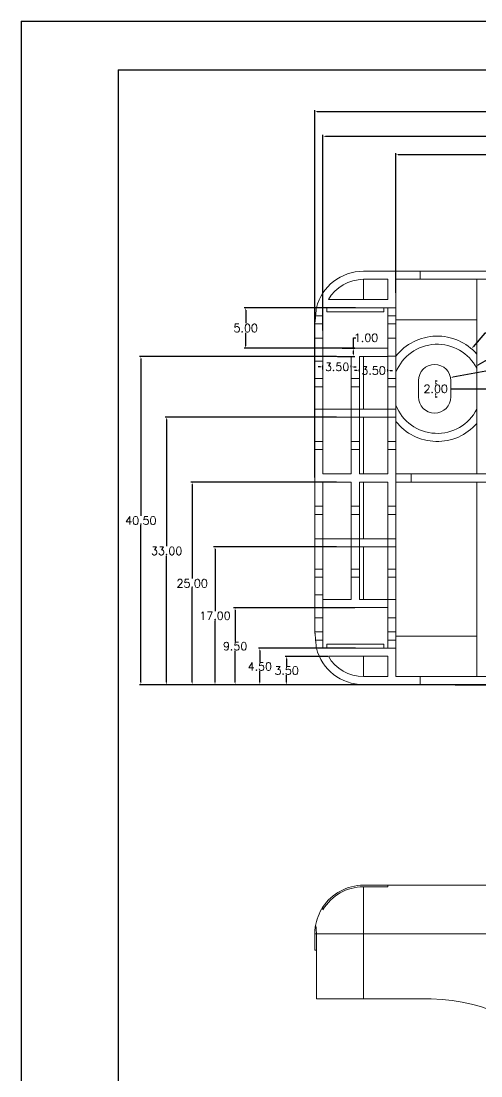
# Model space of a CAD drawing. Header units: inches. Extents: x 1531 to 2581, y 452 to 704.
# Drawn here: x 2224.9 to 2281.6, y 574.2 to 704.3 of the extents above; entities that cross this region are included whole.
import ezdxf

# ---------------------------------------------------------------- set-up
doc = ezdxf.new("R2010")
doc.units = ezdxf.units.IN
doc.header["$LTSCALE"] = 15
doc.styles.get("Standard").update_dxf_attribs({"font": 'txt', "bigfont": 'gbcbig.shx'})
doc.dimstyles.new('1.5', dxfattribs={"dimtxt": 1, "dimasz": 0.3, "dimexe": 0.18, "dimexo": 0.0625, "dimgap": 0.09, "dimtad": 0, "dimtih": 1, "dimtoh": 1, "dimzin": 0, "dimdsep": 46, "dimtxsty": 'Standard', "dimcen": 0, "dimadec": 0, "dimazin": 2, "dimtfac": 1, "dimtofl": 0, "dimtmove": 0, "dimatfit": 3, "dimfxl": 1, "dimtolj": 1, "dimtzin": 0, "dimarcsym": 0})

# ---------------------------------------------------------------- blocks, each defined once
blk = doc.blocks.new('*D261')
at = {"color": 0, "lineweight": -2}
for p, q in [((2261.12, 648.03), (2261.12, 693.33)), ((2261.42, 693.15), (2309.78, 693.15)), ((2362.32, 693.15), (2313.96, 693.15)), ((2362.62, 648.03), (2362.62, 693.33))]:
    blk.add_line(p, q, dxfattribs=at)
at = {"color": 0}
for points in [[(2261.42, 693.2), (2261.42, 693.1), (2261.12, 693.15)], [(2362.32, 693.2), (2362.32, 693.1), (2362.62, 693.15)]]:
    blk.add_solid(points, dxfattribs=at)
at = {"layer": 'Defpoints', "color": 0}
for p in [(2362.62, 693.15), (2261.12, 647.96), (2362.62, 647.96)]:
    blk.add_point(p, dxfattribs=at)
at = {"color": 0, "insert": (2311.87, 693.15), "char_height": 1, "attachment_point": 5}
blk.add_mtext('\\A1;101.50', dxfattribs=at)
blk = doc.blocks.new('*D272')
at = {"color": 0, "lineweight": -2}
for p, q in [((2271.12, 670.78), (2271.12, 688.04)), ((2271.42, 687.86), (2315.03, 687.86)), ((2362.32, 687.86), (2318.71, 687.86)), ((2362.62, 657.6), (2362.62, 688.04))]:
    blk.add_line(p, q, dxfattribs=at)
at = {"color": 0}
for points in [[(2271.42, 687.91), (2271.42, 687.81), (2271.12, 687.86)], [(2362.32, 687.91), (2362.32, 687.81), (2362.62, 687.86)]]:
    blk.add_solid(points, dxfattribs=at)
at = {"layer": 'Defpoints', "color": 0}
for p in [(2362.62, 687.86), (2271.12, 670.71), (2362.62, 657.53)]:
    blk.add_point(p, dxfattribs=at)
at = {"color": 0, "insert": (2316.87, 687.86), "char_height": 1, "attachment_point": 5}
blk.add_mtext('\\A1;91.50', dxfattribs=at)
blk = doc.blocks.new('*D273')
at = {"color": 0, "lineweight": -2}
for p, q in [((2262.12, 666.15), (2262.12, 690.29)), ((2262.42, 690.11), (2310.19, 690.11)), ((2362.32, 690.11), (2314.54, 690.11)), ((2362.62, 654.17), (2362.62, 690.29))]:
    blk.add_line(p, q, dxfattribs=at)
at = {"color": 0}
for points in [[(2262.42, 690.16), (2262.42, 690.06), (2262.12, 690.11)], [(2362.32, 690.16), (2362.32, 690.06), (2362.62, 690.11)]]:
    blk.add_solid(points, dxfattribs=at)
at = {"layer": 'Defpoints', "color": 0}
for p in [(2362.62, 690.11), (2262.12, 666.09), (2362.62, 654.11)]:
    blk.add_point(p, dxfattribs=at)
at = {"color": 0, "insert": (2312.37, 690.11), "char_height": 1, "attachment_point": 5}
blk.add_mtext('\\A1;100.50', dxfattribs=at)
blk = doc.blocks.new('*D282')
at = {"color": 0, "lineweight": -2}
for p, q in [((2261.82, 661.66), (2261.52, 661.66)), ((2262.12, 661.36), (2262.12, 661.84)), ((2265.62, 661.65), (2265.62, 661.84)), ((2265.92, 661.66), (2266.22, 661.66))]:
    blk.add_line(p, q, dxfattribs=at)
at = {"color": 0}
for points in [[(2261.82, 661.71), (2261.82, 661.61), (2262.12, 661.66)], [(2265.92, 661.71), (2265.92, 661.61), (2265.62, 661.66)]]:
    blk.add_solid(points, dxfattribs=at)
at = {"layer": 'Defpoints', "color": 0}
for p in [(2262.12, 661.66), (2262.12, 661.3), (2265.62, 661.59)]:
    blk.add_point(p, dxfattribs=at)
at = {"color": 0, "insert": (2263.87, 661.66), "char_height": 1, "attachment_point": 5}
blk.add_mtext('\\A1;3.50', dxfattribs=at)
blk = doc.blocks.new('*D283')
at = {"color": 0, "lineweight": -2}
for p, q in [((2266.32, 661.22), (2266.02, 661.22)), ((2266.62, 661.11), (2266.62, 661.4)), ((2270.12, 661.11), (2270.12, 661.4)), ((2270.42, 661.22), (2270.72, 661.22))]:
    blk.add_line(p, q, dxfattribs=at)
at = {"color": 0}
for points in [[(2266.32, 661.27), (2266.32, 661.17), (2266.62, 661.22)], [(2270.42, 661.27), (2270.42, 661.17), (2270.12, 661.22)]]:
    blk.add_solid(points, dxfattribs=at)
at = {"layer": 'Defpoints', "color": 0}
for p in [(2266.62, 661.04), (2270.12, 661.22), (2270.12, 661.04)]:
    blk.add_point(p, dxfattribs=at)
at = {"color": 0, "insert": (2268.37, 661.22), "char_height": 1, "attachment_point": 5}
blk.add_mtext('\\A1;3.50', dxfattribs=at)
blk = doc.blocks.new('*D284')
at = {"color": 0, "lineweight": -2}
for p, q in [((2262.72, 625.96), (2257.46, 625.96)), ((2257.64, 625.66), (2257.64, 624.8)), ((2257.64, 622.76), (2257.64, 623.62)), ((2271.9, 622.46), (2257.46, 622.46))]:
    blk.add_line(p, q, dxfattribs=at)
at = {"color": 0}
for points in [[(2257.59, 625.66), (2257.69, 625.66), (2257.64, 625.96)], [(2257.59, 622.76), (2257.69, 622.76), (2257.64, 622.46)]]:
    blk.add_solid(points, dxfattribs=at)
at = {"layer": 'Defpoints', "color": 0}
for p in [(2257.64, 625.96), (2262.79, 625.96), (2271.97, 622.46)]:
    blk.add_point(p, dxfattribs=at)
at = {"color": 0, "insert": (2257.64, 624.21), "char_height": 1, "attachment_point": 5}
blk.add_mtext('\\A1;3.50', dxfattribs=at)
blk = doc.blocks.new('*D285')
at = {"color": 0, "lineweight": -2}
for p, q in [((2266.15, 626.96), (2254.15, 626.96)), ((2254.33, 626.66), (2254.33, 625.3)), ((2254.33, 622.76), (2254.33, 624.12)), ((2271.9, 622.46), (2254.15, 622.46))]:
    blk.add_line(p, q, dxfattribs=at)
at = {"color": 0}
for points in [[(2254.28, 626.66), (2254.38, 626.66), (2254.33, 626.96)], [(2254.28, 622.76), (2254.38, 622.76), (2254.33, 622.46)]]:
    blk.add_solid(points, dxfattribs=at)
at = {"layer": 'Defpoints', "color": 0}
for p in [(2254.33, 626.96), (2266.21, 626.96), (2271.97, 622.46)]:
    blk.add_point(p, dxfattribs=at)
at = {"color": 0, "insert": (2254.33, 624.71), "char_height": 1, "attachment_point": 5}
blk.add_mtext('\\A1;4.50', dxfattribs=at)
blk = doc.blocks.new('*D286')
at = {"color": 0, "lineweight": -2}
for p, q in [((2266.05, 631.96), (2251.1, 631.96)), ((2251.28, 631.66), (2251.28, 627.8)), ((2251.28, 622.76), (2251.28, 626.62)), ((2274.05, 622.46), (2251.1, 622.46))]:
    blk.add_line(p, q, dxfattribs=at)
at = {"color": 0}
for points in [[(2251.23, 631.66), (2251.33, 631.66), (2251.28, 631.96)], [(2251.23, 622.76), (2251.33, 622.76), (2251.28, 622.46)]]:
    blk.add_solid(points, dxfattribs=at)
at = {"layer": 'Defpoints', "color": 0}
for p in [(2251.28, 631.96), (2266.12, 631.96), (2274.12, 622.46)]:
    blk.add_point(p, dxfattribs=at)
at = {"color": 0, "insert": (2251.28, 627.21), "char_height": 1, "attachment_point": 5}
blk.add_mtext('\\A1;9.50', dxfattribs=at)
blk = doc.blocks.new('*D287')
at = {"color": 0, "lineweight": -2}
for p, q in [((2263.8, 639.46), (2248.62, 639.46)), ((2248.8, 639.16), (2248.8, 631.55)), ((2248.8, 622.76), (2248.8, 630.37)), ((2276.7, 622.46), (2248.62, 622.46))]:
    blk.add_line(p, q, dxfattribs=at)
at = {"color": 0}
for points in [[(2248.75, 639.16), (2248.85, 639.16), (2248.8, 639.46)], [(2248.75, 622.76), (2248.85, 622.76), (2248.8, 622.46)]]:
    blk.add_solid(points, dxfattribs=at)
at = {"layer": 'Defpoints', "color": 0}
for p in [(2248.8, 639.46), (2263.87, 639.46), (2276.76, 622.46)]:
    blk.add_point(p, dxfattribs=at)
at = {"color": 0, "insert": (2248.8, 630.96), "char_height": 1, "attachment_point": 5}
blk.add_mtext('\\A1;17.00', dxfattribs=at)
blk = doc.blocks.new('*D288')
at = {"color": 0, "lineweight": -2}
for p, q in [((2263.8, 647.46), (2245.8, 647.46)), ((2245.98, 647.16), (2245.98, 635.55)), ((2245.98, 622.76), (2245.98, 634.37)), ((2276.7, 622.46), (2245.8, 622.46))]:
    blk.add_line(p, q, dxfattribs=at)
at = {"color": 0}
for points in [[(2245.93, 647.16), (2246.03, 647.16), (2245.98, 647.46)], [(2245.93, 622.76), (2246.03, 622.76), (2245.98, 622.46)]]:
    blk.add_solid(points, dxfattribs=at)
at = {"layer": 'Defpoints', "color": 0}
for p in [(2245.98, 647.46), (2263.87, 647.46), (2276.76, 622.46)]:
    blk.add_point(p, dxfattribs=at)
at = {"color": 0, "insert": (2245.98, 634.96), "char_height": 1, "attachment_point": 5}
blk.add_mtext('\\A1;25.00', dxfattribs=at)
blk = doc.blocks.new('*D289')
at = {"color": 0, "lineweight": -2}
for p, q in [((2263.8, 655.46), (2242.65, 655.46)), ((2242.83, 655.16), (2242.83, 639.55)), ((2242.83, 622.76), (2242.83, 638.37)), ((2278.38, 622.46), (2242.65, 622.46))]:
    blk.add_line(p, q, dxfattribs=at)
at = {"color": 0}
for points in [[(2242.78, 655.16), (2242.88, 655.16), (2242.83, 655.46)], [(2242.78, 622.76), (2242.88, 622.76), (2242.83, 622.46)]]:
    blk.add_solid(points, dxfattribs=at)
at = {"layer": 'Defpoints', "color": 0}
for p in [(2242.83, 655.46), (2263.87, 655.46), (2278.44, 622.46)]:
    blk.add_point(p, dxfattribs=at)
at = {"color": 0, "insert": (2242.83, 638.96), "char_height": 1, "attachment_point": 5}
blk.add_mtext('\\A1;33.00', dxfattribs=at)
blk = doc.blocks.new('*D290')
at = {"color": 0, "lineweight": -2}
for p, q in [((2263.8, 662.96), (2239.47, 662.96)), ((2239.65, 662.66), (2239.65, 643.3)), ((2239.65, 622.76), (2239.65, 642.12)), ((2297.55, 622.46), (2239.47, 622.46))]:
    blk.add_line(p, q, dxfattribs=at)
at = {"color": 0}
for points in [[(2239.6, 662.66), (2239.7, 662.66), (2239.65, 662.96)], [(2239.6, 622.76), (2239.7, 622.76), (2239.65, 622.46)]]:
    blk.add_solid(points, dxfattribs=at)
at = {"layer": 'Defpoints', "color": 0}
for p in [(2239.65, 662.96), (2263.87, 662.96), (2297.62, 622.46)]:
    blk.add_point(p, dxfattribs=at)
at = {"color": 0, "insert": (2239.65, 642.71), "char_height": 1, "attachment_point": 5}
blk.add_mtext('\\A1;40.50', dxfattribs=at)
blk = doc.blocks.new('*D291')
at = {"color": 0, "lineweight": -2}
for p, q in [((2266.15, 668.96), (2252.41, 668.96)), ((2252.59, 668.66), (2252.59, 667.05)), ((2252.59, 664.26), (2252.59, 665.87)), ((2266.05, 663.96), (2252.41, 663.96))]:
    blk.add_line(p, q, dxfattribs=at)
at = {"color": 0}
for points in [[(2252.54, 668.66), (2252.64, 668.66), (2252.59, 668.96)], [(2252.54, 664.26), (2252.64, 664.26), (2252.59, 663.96)]]:
    blk.add_solid(points, dxfattribs=at)
at = {"layer": 'Defpoints', "color": 0}
for p in [(2252.59, 668.96), (2266.21, 668.96), (2266.12, 663.96)]:
    blk.add_point(p, dxfattribs=at)
at = {"color": 0, "insert": (2252.59, 666.46), "char_height": 1, "attachment_point": 5}
blk.add_mtext('\\A1;5.00', dxfattribs=at)
blk = doc.blocks.new('*D292')
at = {"color": 0, "lineweight": -2}
for p, q in [((2265.88, 663.96), (2265.88, 665.26)), ((2265.88, 665.26), (2266.18, 665.26)), ((2264.5, 663.96), (2266.06, 663.96)), ((2265.88, 663.26), (2265.88, 663.66)), ((2263.93, 662.96), (2266.06, 662.96))]:
    blk.add_line(p, q, dxfattribs=at)
at = {"color": 0}
for points in [[(2265.83, 663.66), (2265.93, 663.66), (2265.88, 663.96)], [(2265.83, 663.26), (2265.93, 663.26), (2265.88, 662.96)]]:
    blk.add_solid(points, dxfattribs=at)
at = {"layer": 'Defpoints', "color": 0}
for p in [(2264.44, 663.96), (2265.88, 663.96), (2263.87, 662.96)]:
    blk.add_point(p, dxfattribs=at)
at = {"color": 0, "insert": (2267.44, 665.26), "char_height": 1, "attachment_point": 5}
blk.add_mtext('\\A1;1.00', dxfattribs=at)
blk = doc.blocks.new('*D296')
at = {"color": 0, "lineweight": -2}
for p, q in [((2277.97, 658.96), (2323.22, 658.96)), ((2323.04, 658.66), (2323.04, 641.3)), ((2323.04, 622.76), (2323.04, 640.12)), ((2278.44, 622.46), (2323.22, 622.46))]:
    blk.add_line(p, q, dxfattribs=at)
at = {"color": 0}
for points in [[(2322.99, 658.66), (2323.09, 658.66), (2323.04, 658.96)], [(2322.99, 622.76), (2323.09, 622.76), (2323.04, 622.46)]]:
    blk.add_solid(points, dxfattribs=at)
at = {"layer": 'Defpoints', "color": 0}
for p in [(2277.9, 658.96), (2278.38, 622.46), (2323.04, 622.46)]:
    blk.add_point(p, dxfattribs=at)
at = {"color": 0, "insert": (2323.04, 640.71), "char_height": 1, "attachment_point": 5}
blk.add_mtext('\\A1;36.50', dxfattribs=at)
blk = doc.blocks.new('*D297')
at = {"color": 0, "lineweight": -2}
for p, q in [((2275.97, 659.96), (2276.22, 659.96)), ((2276.04, 659.66), (2276.04, 659.55)), ((2276.04, 658.26), (2276.04, 658.37)), ((2275.97, 657.96), (2276.22, 657.96))]:
    blk.add_line(p, q, dxfattribs=at)
at = {"color": 0}
for points in [[(2275.99, 659.66), (2276.09, 659.66), (2276.04, 659.96)], [(2275.99, 658.26), (2276.09, 658.26), (2276.04, 657.96)]]:
    blk.add_solid(points, dxfattribs=at)
at = {"layer": 'Defpoints', "color": 0}
for p in [(2275.9, 659.96), (2275.9, 657.96), (2276.04, 657.96)]:
    blk.add_point(p, dxfattribs=at)
at = {"color": 0, "insert": (2276.04, 658.96), "char_height": 1, "attachment_point": 5}
blk.add_mtext('\\A1;2.00', dxfattribs=at)
blk = doc.blocks.new('*D298')
at = {"color": 0, "lineweight": -2}
blk.add_line((2283.58, 661.4), (2278.16, 660.39), dxfattribs=at)
at = {"color": 0}
blk.add_solid([(2278.16, 660.44), (2278.17, 660.34), (2277.87, 660.33)], dxfattribs=at)
at = {"layer": 'Defpoints', "color": 0}
for p in [(2277.87, 660.33), (2273.94, 659.6)]:
    blk.add_point(p, dxfattribs=at)
at = {"color": 0, "insert": (2285.51, 661.4), "char_height": 1, "attachment_point": 5}
blk.add_mtext('\\A1;∅4.00', dxfattribs=at)
blk = doc.blocks.new('*D299')
at = {"color": 0, "lineweight": -2}
for p, q in [((2282.12, 665.81), (2280.66, 664.12)), ((2282.42, 665.81), (2282.12, 665.81))]:
    blk.add_line(p, q, dxfattribs=at)
at = {"color": 0}
blk.add_solid([(2280.62, 664.15), (2280.7, 664.09), (2280.46, 663.89)], dxfattribs=at)
at = {"layer": 'Defpoints', "color": 0}
for p in [(2280.46, 663.89), (2271.98, 654.04)]:
    blk.add_point(p, dxfattribs=at)
at = {"color": 0, "insert": (2284.67, 665.81), "char_height": 1, "attachment_point": 5}
blk.add_mtext('\\A1;∅13.00', dxfattribs=at)
blk = doc.blocks.new('*D300')
at = {"color": 0, "lineweight": -2}
for p, q in [((2283.81, 663.36), (2281.24, 661.87)), ((2284.11, 663.36), (2283.81, 663.36))]:
    blk.add_line(p, q, dxfattribs=at)
at = {"color": 0}
blk.add_solid([(2281.22, 661.92), (2281.27, 661.83), (2280.98, 661.72)], dxfattribs=at)
at = {"layer": 'Defpoints', "color": 0}
for p in [(2280.98, 661.72), (2271.46, 656.21)]:
    blk.add_point(p, dxfattribs=at)
at = {"color": 0, "insert": (2286.2, 663.36), "char_height": 1, "attachment_point": 5}
blk.add_mtext('\\A1;∅11.00', dxfattribs=at)

msp = doc.modelspace()

# ---------------------------------------------------------------- linework, layer by layer
for p, q in [((2224.867, 704.319), (2581.267, 704.319)), ((2224.867, 704.319), (2224.867, 452.319)), ((2236.867, 698.319), (2575.267, 698.319)), ((2236.867, 698.319), (2236.867, 458.319))]:
    msp.add_line(p, q)
at = {"color": 7, "linetype": 'Continuous', "lineweight": 15}
for p, q in [((2267.117, 673.465), (2274.117, 673.465)), ((2274.117, 673.465), (2274.117, 672.465)), ((2267.117, 672.465), (2270.117, 672.465)), ((2267.117, 669.965), (2267.117, 672.465)), ((2270.117, 669.965), (2270.117, 672.465)), ((2271.117, 672.465), (2271.117, 668.965)), ((2271.117, 672.465), (2274.117, 672.465)), ((2281.117, 672.465), (2281.117, 648.465)), ((2261.307, 668.965), (2271.117, 668.965)), ((2262.117, 668.965), (2262.117, 667.965)), ((2262.617, 668.465), (2262.617, 668.965)), ((2270.117, 669.965), (2262.787, 669.965)), ((2269.617, 668.965), (2269.617, 668.465)), ((2270.117, 667.965), (2270.117, 668.965)), ((2271.117, 668.965), (2271.117, 667.965)), ((2262.117, 667.965), (2261.222, 667.965)), ((2262.117, 667.965), (2262.117, 666.965)), ((2262.617, 668.465), (2269.617, 668.465)), ((2271.117, 667.965), (2270.117, 667.965)), ((2270.117, 666.965), (2270.117, 667.965)), ((2271.117, 667.965), (2271.117, 666.965)), ((2262.117, 666.965), (2261.117, 666.965)), ((2261.117, 665.215), (2261.117, 666.965)), ((2262.117, 665.215), (2262.117, 666.965)), ((2270.117, 666.965), (2270.117, 665.215)), ((2270.117, 666.965), (2271.117, 666.965)), ((2271.117, 667.465), (2281.117, 667.465)), ((2271.117, 665.215), (2271.117, 666.965)), ((2262.117, 665.215), (2261.117, 665.215)), ((2261.117, 662.386), (2261.117, 665.215)), ((2262.117, 665.215), (2262.117, 662.386)), ((2270.117, 662.979), (2270.117, 665.215)), ((2271.117, 665.215), (2270.117, 665.215)), ((2271.117, 665.215), (2271.117, 662.979)), ((2270.117, 663.965), (2262.117, 663.965)), ((2262.117, 662.386), (2261.117, 662.386)), ((2261.117, 662.386), (2261.117, 660.215)), ((2262.117, 662.965), (2265.617, 662.965)), ((2262.117, 660.215), (2262.117, 662.386)), ((2265.617, 662.965), (2265.617, 660.215)), ((2266.617, 662.965), (2270.117, 662.965)), ((2266.617, 660.215), (2266.617, 662.965)), ((2267.117, 656.465), (2267.117, 662.965)), ((2271.117, 662.979), (2270.117, 662.979)), ((2270.117, 662.965), (2270.117, 660.215)), ((2271.117, 660.215), (2271.117, 662.979)), ((2262.117, 660.215), (2261.117, 660.215)), ((2261.117, 660.215), (2261.117, 659.215)), ((2262.117, 659.215), (2262.117, 660.215)), ((2266.617, 660.215), (2265.617, 660.215)), ((2265.617, 660.215), (2265.617, 659.215)), ((2266.617, 659.215), (2266.617, 660.215)), ((2271.117, 660.215), (2270.117, 660.215)), ((2270.117, 660.215), (2270.117, 659.215)), ((2271.117, 659.215), (2271.117, 660.215)), ((2273.904, 659.965), (2273.904, 657.965)), ((2277.904, 657.965), (2277.904, 659.965)), ((2261.117, 659.215), (2262.117, 659.215)), ((2261.117, 659.215), (2261.117, 656.465)), ((2262.117, 656.465), (2262.117, 659.215)), ((2265.617, 659.215), (2266.617, 659.215)), ((2265.617, 659.215), (2265.617, 656.465)), ((2266.617, 656.465), (2266.617, 659.215)), ((2270.117, 659.215), (2271.117, 659.215)), ((2270.117, 659.215), (2270.117, 656.465)), ((2271.117, 656.465), (2271.117, 659.215)), ((2261.117, 656.465), (2261.117, 655.465)), ((2262.117, 656.465), (2261.117, 656.465)), ((2262.117, 655.465), (2262.117, 656.465)), ((2265.617, 656.465), (2262.117, 656.465)), ((2266.617, 656.465), (2265.617, 656.465)), ((2265.617, 656.465), (2265.617, 655.465)), ((2266.617, 655.465), (2266.617, 656.465)), ((2270.117, 656.465), (2266.617, 656.465)), ((2271.117, 656.465), (2270.117, 656.465)), ((2270.117, 656.465), (2270.117, 655.465)), ((2271.117, 655.465), (2271.117, 656.465)), ((2261.117, 655.465), (2262.117, 655.465)), ((2261.117, 655.465), (2261.117, 652.465)), ((2262.117, 655.465), (2265.617, 655.465)), ((2262.117, 652.465), (2262.117, 655.465)), ((2265.617, 655.465), (2266.617, 655.465)), ((2265.617, 655.465), (2265.617, 652.465)), ((2266.617, 652.465), (2266.617, 655.465)), ((2266.617, 655.465), (2270.117, 655.465)), ((2267.117, 648.465), (2267.117, 655.465)), ((2270.117, 655.465), (2271.117, 655.465)), ((2270.117, 655.465), (2270.117, 652.465)), ((2271.117, 652.465), (2271.117, 655.465)), ((2261.117, 652.465), (2261.117, 651.465)), ((2262.117, 652.465), (2261.117, 652.465)), ((2262.117, 651.465), (2262.117, 652.465)), ((2266.617, 652.465), (2265.617, 652.465)), ((2265.617, 652.465), (2265.617, 651.465)), ((2266.617, 651.465), (2266.617, 652.465)), ((2271.117, 652.465), (2270.117, 652.465)), ((2270.117, 652.465), (2270.117, 651.465)), ((2271.117, 651.465), (2271.117, 652.465)), ((2261.117, 651.465), (2262.117, 651.465)), ((2261.117, 651.465), (2261.117, 644.465)), ((2262.117, 648.465), (2262.117, 651.465)), ((2265.617, 651.465), (2266.617, 651.465)), ((2265.617, 651.465), (2265.617, 648.465)), ((2266.617, 648.465), (2266.617, 651.465)), ((2270.117, 651.465), (2271.117, 651.465)), ((2270.117, 651.465), (2270.117, 648.465)), ((2271.117, 648.465), (2271.117, 651.465)), ((2265.617, 648.465), (2262.117, 648.465)), ((2270.117, 648.465), (2266.617, 648.465)), ((2271.117, 647.465), (2271.117, 648.465)), ((2271.117, 648.465), (2273.003, 648.465)), ((2273.003, 648.465), (2273.003, 647.465)), ((2273.003, 648.465), (2291.117, 648.465)), ((2262.117, 647.465), (2265.617, 647.465)), ((2262.117, 644.465), (2262.117, 647.465)), ((2265.617, 647.465), (2265.617, 644.465)), ((2266.617, 647.465), (2270.117, 647.465)), ((2266.617, 644.465), (2266.617, 647.465)), ((2267.117, 640.465), (2267.117, 647.465)), ((2270.117, 647.465), (2270.117, 644.465)), ((2273.003, 647.465), (2271.117, 647.465)), ((2271.117, 644.465), (2271.117, 647.465)), ((2273.003, 647.465), (2291.117, 647.465)), ((2281.117, 647.465), (2281.117, 623.465)), ((2261.117, 644.465), (2261.117, 643.465)), ((2262.117, 644.465), (2261.117, 644.465)), ((2262.117, 643.465), (2262.117, 644.465)), ((2265.617, 644.465), (2265.617, 643.465)), ((2266.617, 644.465), (2265.617, 644.465)), ((2266.617, 643.465), (2266.617, 644.465)), ((2271.117, 644.465), (2270.117, 644.465)), ((2270.117, 644.465), (2270.117, 643.465)), ((2271.117, 643.465), (2271.117, 644.465)), ((2261.117, 643.465), (2262.117, 643.465)), ((2261.117, 643.465), (2261.117, 640.465)), ((2262.117, 640.465), (2262.117, 643.465)), ((2265.617, 643.465), (2266.617, 643.465)), ((2265.617, 643.465), (2265.617, 640.465)), ((2266.617, 640.465), (2266.617, 643.465)), ((2270.117, 643.465), (2271.117, 643.465)), ((2270.117, 643.465), (2270.117, 640.465)), ((2271.117, 640.465), (2271.117, 643.465)), ((2262.117, 640.465), (2261.117, 640.465)), ((2261.117, 640.465), (2261.117, 639.465)), ((2262.117, 639.465), (2262.117, 640.465)), ((2265.617, 640.465), (2262.117, 640.465)), ((2265.617, 640.465), (2265.617, 639.465)), ((2266.617, 640.465), (2265.617, 640.465)), ((2266.617, 639.465), (2266.617, 640.465)), ((2270.117, 640.465), (2266.617, 640.465)), ((2271.117, 640.465), (2270.117, 640.465)), ((2270.117, 640.465), (2270.117, 639.465)), ((2271.117, 639.465), (2271.117, 640.465)), ((2261.117, 639.465), (2262.117, 639.465)), ((2261.117, 639.465), (2261.117, 636.715)), ((2262.117, 639.465), (2265.617, 639.465)), ((2262.117, 636.715), (2262.117, 639.465)), ((2265.617, 639.465), (2266.617, 639.465)), ((2265.617, 639.465), (2265.617, 636.715)), ((2266.617, 636.715), (2266.617, 639.465)), ((2266.617, 639.465), (2270.117, 639.465)), ((2267.117, 632.965), (2267.117, 639.465)), ((2270.117, 639.465), (2271.117, 639.465)), ((2270.117, 639.465), (2270.117, 636.715)), ((2271.117, 636.715), (2271.117, 639.465)), ((2261.117, 636.715), (2261.117, 635.715)), ((2262.117, 636.715), (2261.117, 636.715)), ((2262.117, 635.715), (2262.117, 636.715)), ((2265.617, 636.715), (2265.617, 635.715)), ((2266.617, 636.715), (2265.617, 636.715)), ((2266.617, 635.715), (2266.617, 636.715)), ((2271.117, 636.715), (2270.117, 636.715)), ((2270.117, 636.715), (2270.117, 635.715)), ((2271.117, 635.715), (2271.117, 636.715)), ((2261.117, 635.715), (2262.117, 635.715)), ((2261.117, 635.715), (2261.117, 633.543)), ((2262.117, 633.543), (2262.117, 635.715)), ((2265.617, 635.715), (2266.617, 635.715)), ((2265.617, 635.715), (2265.617, 632.965)), ((2266.617, 632.965), (2266.617, 635.715)), ((2270.117, 635.715), (2271.117, 635.715)), ((2270.117, 635.715), (2270.117, 632.965)), ((2271.117, 632.951), (2271.117, 635.715)), ((2261.117, 633.543), (2262.117, 633.543)), ((2261.117, 630.715), (2261.117, 633.543)), ((2262.117, 633.543), (2262.117, 630.715)), ((2262.117, 632.965), (2265.617, 632.965)), ((2266.617, 632.965), (2270.117, 632.965)), ((2270.117, 632.951), (2271.117, 632.951)), ((2270.117, 630.715), (2270.117, 632.951)), ((2271.117, 632.951), (2271.117, 630.715)), ((2270.117, 631.965), (2262.117, 631.965)), ((2261.117, 628.965), (2261.117, 630.715)), ((2261.117, 630.715), (2262.117, 630.715)), ((2262.117, 628.965), (2262.117, 630.715)), ((2270.117, 630.715), (2271.117, 630.715)), ((2270.117, 630.715), (2270.117, 628.965)), ((2271.117, 628.965), (2271.117, 630.715)), ((2262.117, 628.965), (2261.117, 628.965)), ((2262.117, 628.965), (2262.117, 627.965)), ((2270.117, 628.965), (2271.117, 628.965)), ((2270.117, 627.965), (2270.117, 628.965)), ((2271.117, 628.965), (2271.117, 627.965)), ((2281.117, 628.465), (2271.117, 628.465)), ((2261.222, 627.965), (2262.117, 627.965)), ((2262.117, 627.965), (2262.117, 626.965)), ((2262.617, 626.965), (2262.617, 627.465)), ((2262.617, 627.465), (2269.617, 627.465)), ((2269.617, 627.465), (2269.617, 626.965)), ((2270.117, 627.965), (2271.117, 627.965)), ((2270.117, 626.965), (2270.117, 627.965)), ((2271.117, 627.965), (2271.117, 626.965)), ((2261.307, 626.965), (2271.117, 626.965)), ((2270.117, 625.965), (2262.787, 625.965)), ((2267.117, 623.465), (2267.117, 625.965)), ((2270.117, 625.965), (2270.117, 623.465)), ((2271.117, 623.465), (2271.117, 626.965)), ((2270.117, 623.465), (2267.117, 623.465)), ((2274.117, 623.465), (2271.117, 623.465)), ((2274.117, 623.465), (2274.117, 622.465)), ((2267.117, 622.465), (2274.117, 622.465)), ((2270.117, 597.725), (2267.117, 597.725)), ((2267.117, 597.535), (2267.117, 591.725)), ((2267.117, 597.535), (2270.117, 597.535)), ((2270.117, 597.725), (2356.617, 597.725)), ((2270.117, 597.535), (2270.117, 597.725)), ((2262.117, 595.042), (2262.117, 594.683)), ((2261.117, 591.725), (2261.117, 589.725)), ((2261.307, 591.725), (2267.117, 591.725)), ((2261.307, 583.725), (2261.307, 591.725)), ((2356.617, 591.725), (2267.117, 591.725)), ((2267.117, 591.725), (2267.117, 583.725)), ((2261.307, 589.725), (2261.117, 589.725)), ((2267.117, 583.725), (2261.307, 583.725)), ((2267.117, 583.725), (2274.117, 583.725))]:
    msp.add_line(p, q, dxfattribs=at)
at = {"color": 8, "linetype": 'Continuous', "lineweight": 15}
msp.add_line((2261.307, 591.725), (2261.117, 591.725), dxfattribs=at)
at = {"color": 7, "linetype": 'Continuous', "lineweight": 15}
for centre, radius, start, end in [((2267.117, 667.465), 6, 90, 165.52249), ((2267.117, 667.465), 5, 90, 150), ((2276.224, 658.965), 6.5, 41.16957, 141.78518), ((2276.224, 658.965), 5.5, 27.1731, 158.21005), ((2275.904, 659.965), 2, 0, 180), ((2275.904, 657.965), 2, 180, 0), ((2276.224, 658.965), 5.5, 201.78995, 332.8269), ((2276.224, 658.965), 6.5, 218.21482, 318.83043), ((2267.117, 628.465), 6, 194.47751, 270), ((2267.117, 628.465), 5, 210, 270), ((2267.117, 591.725), 6, 90, 146.44269), ((2267.117, 591.725), 5.809, 90, 149.3911), ((2267.117, 591.725), 6, 146.44269, 171.70108)]:
    msp.add_arc(centre, radius, start, end, dxfattribs=at)
for points in [[(2274.117, 673.465), (2281.62, 673.465), (2286.752, 673.465), (2289.513, 673.465)], [(2274.117, 672.465), (2281.62, 672.465), (2286.752, 672.465), (2289.513, 672.465)], [(2261.18, 667.465), (2261.193, 667.617), (2261.207, 667.789), (2261.222, 667.965)], [(2261.222, 627.965), (2261.207, 628.14), (2261.193, 628.312), (2261.18, 628.465)], [(2274.117, 623.465), (2281.62, 623.465), (2286.752, 623.465), (2289.513, 623.465)], [(2274.117, 622.465), (2281.62, 622.465), (2286.752, 622.465), (2289.513, 622.465)], [(2261.18, 592.591), (2261.193, 592.679), (2261.207, 592.725), (2261.222, 592.725)], [(2274.117, 583.725), (2281.62, 583.742), (2286.752, 581.409), (2289.513, 576.725)]]:
    msp.add_open_spline(points, degree=3, dxfattribs=at)
for points, knots in [([(2261.222, 667.965), (2261.233, 668.096), (2261.244, 668.226), (2261.265, 668.468), (2261.274, 668.579), (2261.298, 668.856), (2261.307, 668.965), (2261.307, 668.965)], [0, 0, 0, 0, 0.25, 0.25, 0.5, 0.5, 1, 1, 1, 1]), ([(2261.117, 666.965), (2261.117, 666.965), (2261.119, 666.976), (2261.126, 667.021), (2261.132, 667.055), (2261.15, 667.186), (2261.167, 667.312), (2261.18, 667.465)], [0, 0, 0, 0, 0.25, 0.25, 0.5, 0.5, 1, 1, 1, 1]), ([(2261.18, 628.465), (2261.173, 628.541), (2261.166, 628.61), (2261.151, 628.733), (2261.144, 628.787), (2261.132, 628.874), (2261.126, 628.908), (2261.119, 628.953), (2261.117, 628.965), (2261.117, 628.965)], [0, 0, 0, 0, 0.25, 0.25, 0.5, 0.5, 0.75, 0.75, 1, 1, 1, 1]), ([(2261.307, 626.965), (2261.307, 626.965), (2261.305, 626.991), (2261.297, 627.091), (2261.29, 627.166), (2261.266, 627.442), (2261.244, 627.701), (2261.222, 627.965)], [0, 0, 0, 0, 0.25, 0.25, 0.5, 0.5, 1, 1, 1, 1]), ([(2261.117, 591.725), (2261.117, 591.814), (2261.119, 591.9), (2261.126, 592.069), (2261.132, 592.15), (2261.15, 592.376), (2261.167, 592.503), (2261.18, 592.591)], [0, 0, 0, 0, 0.25, 0.25, 0.5, 0.5, 1, 1, 1, 1]), ([(2261.222, 592.725), (2261.233, 592.725), (2261.244, 592.7), (2261.265, 592.6), (2261.274, 592.526), (2261.298, 592.249), (2261.307, 591.99), (2261.307, 591.725)], [0, 0, 0, 0, 0.25, 0.25, 0.5, 0.5, 1, 1, 1, 1])]:
    msp.add_open_spline(points, degree=3, knots=knots, dxfattribs=at)

# ---------------------------------------------------------------- dimensions: what is measured, and where the dimension line sits
for base, p1, p2, picture, middle in [((2362.617, 693.147), (2261.117, 647.965), (2362.617, 647.965), '*D261', (2311.867, 693.147)), ((2362.617, 687.863), (2271.117, 670.715), (2362.617, 657.533), '*D272', (2316.867, 687.863)), ((2262.117, 661.663), (2265.617, 661.59), (2262.117, 661.3), '*D282', (2263.867, 661.663)), ((2270.117, 661.221), (2266.617, 661.043), (2270.117, 661.043), '*D283', (2268.367, 661.221))]:
    dim = msp.add_linear_dim(base=base, p1=p1, p2=p2, dimstyle='1.5')
    dim.commit()
    dim.dimension.update_dxf_attribs({"geometry": picture, "text_midpoint": middle})
dim = msp.add_linear_dim(base=(2362.617, 690.109), p1=(2262.117, 666.09), p2=(2362.617, 654.108), dimstyle='1.5')
dim.commit()
dim.dimension.update_dxf_attribs({"geometry": '*D273', "text_midpoint": (2312.367, 690.109), "dimtype": 160})
for base, p1, p2, picture, middle in [((2252.587, 668.965), (2266.117, 663.965), (2266.212, 668.965), '*D291', (2252.587, 666.465)), ((2265.884, 663.965), (2263.867, 662.965), (2264.437, 663.965), '*D292', (2267.441, 665.26))]:
    dim = msp.add_linear_dim(base=base, p1=p1, p2=p2, angle=90, dimstyle='1.5')
    dim.commit()
    dim.dimension.update_dxf_attribs({"geometry": picture, "text_midpoint": middle, "dimtype": 160})
for p1, p2, picture, middle in [((2271.985, 654.037), (2280.463, 663.892), '*D299', (2284.674, 665.814)), ((2271.465, 656.207), (2280.983, 661.722), '*D300', (2286.205, 663.363)), ((2273.938, 659.598), (2277.87, 660.332), '*D298', (2283.582, 661.398))]:
    dim = msp.add_diameter_dim_2p(p1=p1, p2=p2, dimstyle='1.5')
    dim.commit()
    dim.dimension.update_dxf_attribs({"geometry": picture, "text_midpoint": middle, "dimtype": 163})
for base, p1, p2, picture, middle in [((2239.653, 662.965), (2297.617, 622.465), (2263.867, 662.965), '*D290', (2239.653, 642.715)), ((2276.036, 657.965), (2275.904, 659.965), (2275.904, 657.965), '*D297', (2276.036, 658.965)), ((2323.043, 622.465), (2277.904, 658.965), (2278.376, 622.465), '*D296', (2323.043, 640.715)), ((2242.825, 655.465), (2278.439, 622.465), (2263.867, 655.465), '*D289', (2242.825, 638.965)), ((2245.981, 647.465), (2276.761, 622.465), (2263.867, 647.465), '*D288', (2245.981, 634.965)), ((2248.8, 639.465), (2276.761, 622.465), (2263.867, 639.465), '*D287', (2248.8, 630.965)), ((2251.283, 631.965), (2274.117, 622.465), (2266.117, 631.965), '*D286', (2251.283, 627.215)), ((2254.329, 626.965), (2271.965, 622.465), (2266.212, 626.965), '*D285', (2254.329, 624.715)), ((2257.638, 625.965), (2271.965, 622.465), (2262.787, 625.965), '*D284', (2257.638, 624.215))]:
    dim = msp.add_linear_dim(base=base, p1=p1, p2=p2, angle=90, dimstyle='1.5')
    dim.commit()
    dim.dimension.update_dxf_attribs({"geometry": picture, "text_midpoint": middle})

doc.saveas('drawing.dxf')
